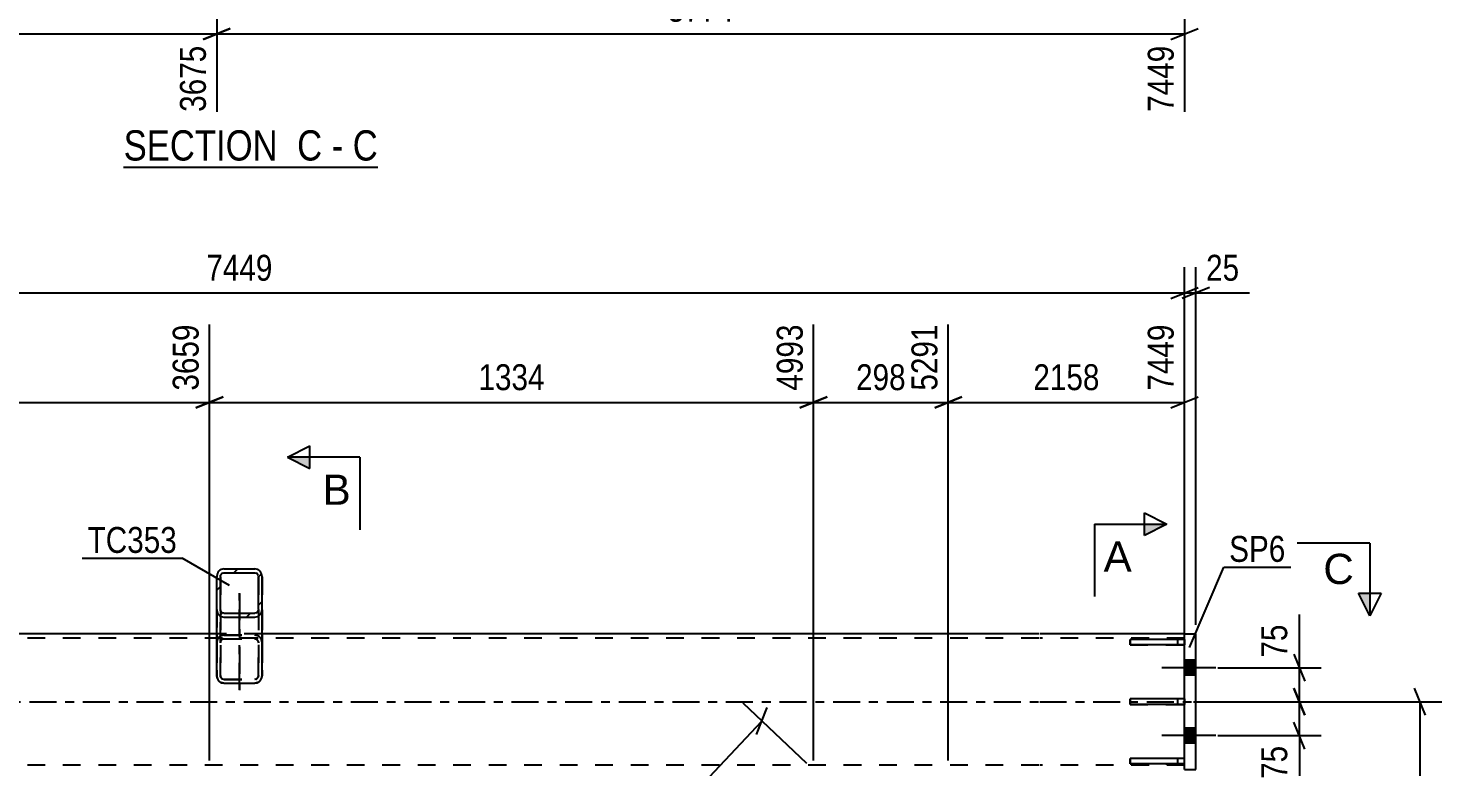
# Model space of a CAD drawing. Header units: millimetres. Extents: x 0 to 841, y 0 to 594.
# Drawn here: x 157.9 to 314, y 360.3 to 441.9 of the extents above; entities that cross this region are included whole.
import ezdxf

# ---------------------------------------------------------------- set-up
doc = ezdxf.new("R2010")
doc.units = ezdxf.units.MM
doc.linetypes.add('DXK_LINE_DOT2', pattern=[3.9198, 1.9599, -1.9599])
doc.linetypes.add('DXK_LINE_DOT3', pattern=[5.9187, 2.979, -0.9799, 0.9799, -0.9799])
doc.styles.add('Arial', font='ARIAL.TTF', dxfattribs={"height": 0.2})
doc.styles.add('Arial Narrow', font='ARIALN.TTF', dxfattribs={"height": 0.2})

# ---------------------------------------------------------------- blocks, each defined once
blk = doc.blocks.new('Unknown-570387635-19 - 1689')
at = {"color": 6, "linetype": 'Continuous'}
blk.add_line((168.44, 426.53), (196.51, 426.53), dxfattribs=at)
at = {"color": 0, "linetype": 'Continuous'}
for points in [[(186.55, 427.28), (186.55, 430.78), (168.44, 430.78), (168.44, 427.28)], [(190.37, 427.28), (190.37, 430.78), (187.6, 430.78), (187.6, 427.28)], [(192.69, 427.28), (192.69, 430.78), (191.42, 430.78), (191.42, 427.28)], [(196.51, 427.28), (196.51, 430.78), (193.74, 430.78), (193.74, 427.28)]]:
    blk.add_wipeout(points, dxfattribs=at)
at = {"color": 7, "linetype": 'Continuous', "style": 'Arial Narrow'}
for s, p in [('SECTION ', (168.44, 427.28)), ('C', (187.6, 427.28)), ('C', (193.74, 427.28)), ('-', (191.42, 427.28))]:
    blk.add_text(s, height=3.34, dxfattribs=at).set_placement(p)
blk = doc.blocks.new('Bolt-570387635-2889 - 2809')
at = {"linetype": 'Continuous'}
for points in [[(285.62, 372.06), (285.62, 370.41), (286.87, 370.41), (286.87, 372.06)], [(285.62, 372.06), (285.62, 370.41), (286.87, 370.41), (286.87, 372.06)], [(285.62, 364.56), (285.62, 362.91), (286.87, 362.91), (286.87, 364.56)], [(285.62, 364.56), (285.62, 362.91), (286.87, 362.91), (286.87, 364.56)]]:
    blk.add_hatch(color=1, dxfattribs=at).paths.add_polyline_path(points)
at = {"color": 1, "linetype": 'Continuous'}
for p, q in [((286.87, 372.06), (285.62, 372.06)), ((286.87, 372.06), (285.62, 372.06)), ((289.07, 371.24), (283.12, 371.24)), ((289.07, 371.24), (283.12, 371.24)), ((286.87, 370.41), (285.62, 370.41)), ((286.87, 370.41), (285.62, 370.41)), ((286.87, 364.56), (285.62, 364.56)), ((286.87, 364.56), (285.62, 364.56)), ((289.07, 363.74), (283.12, 363.74)), ((289.07, 363.74), (283.12, 363.74)), ((286.87, 362.91), (285.62, 362.91)), ((286.87, 362.91), (285.62, 362.91))]:
    blk.add_line(p, q, dxfattribs=at)
blk = doc.blocks.new('Part-570387635-2900 - 2809')
at = {"color": 2, "linetype": 'Continuous'}
for p, q in [((178.72, 374.99), (92.92, 374.99)), ((269.52, 374.99), (183.72, 374.99)), ((285.62, 374.99), (269.62, 374.99))]:
    blk.add_line(p, q, dxfattribs=at)
at = {"color": 7, "linetype": 'DXK_LINE_DOT2'}
for p, q in [((183.72, 374.99), (178.72, 374.99)), ((285.62, 359.99), (285.62, 374.99)), ((269.52, 374.49), (92.92, 374.49)), ((285.62, 374.49), (269.62, 374.49)), ((269.52, 360.49), (92.92, 360.49)), ((285.62, 360.49), (269.62, 360.49))]:
    blk.add_line(p, q, dxfattribs=at)
at = {"color": 7, "linetype": 'DXK_LINE_DOT3'}
for p, q in [((92.92, 367.49), (269.52, 367.49)), ((269.62, 367.49), (295.62, 367.49))]:
    blk.add_line(p, q, dxfattribs=at)
blk = doc.blocks.new('Part-570387635-2835 - 2809')
at = {"color": 7, "linetype": 'DXK_LINE_DOT2'}
for p, q in [((178.72, 374.91), (178.72, 381.27)), ((179.12, 381.27), (179.12, 373.99)), ((183.32, 381.27), (183.32, 373.99)), ((183.72, 381.27), (183.72, 374.91)), ((178.72, 377.65), (178.72, 370.37)), ((179.12, 377.65), (179.12, 370.37)), ((183.32, 377.65), (183.32, 370.37)), ((183.72, 377.65), (183.72, 370.37)), ((178.72, 374.91), (178.72, 370.37)), ((179.52, 374.84), (179.22, 374.78)), ((179.52, 374.84), (182.92, 374.84)), ((183.23, 374.78), (182.92, 374.84)), ((183.72, 374.91), (183.72, 370.37)), ((178.78, 374.32), (178.72, 373.99)), ((179.12, 373.99), (179.15, 374.16)), ((179.12, 370.37), (179.12, 373.99)), ((179.37, 374.39), (179.52, 374.42)), ((179.52, 374.42), (182.92, 374.42)), ((182.92, 374.42), (183.08, 374.39)), ((183.29, 374.16), (183.32, 373.99)), ((183.32, 370.37), (183.32, 373.99)), ((183.72, 373.99), (183.66, 374.32)), ((178.72, 370.37), (178.78, 370.05)), ((179.15, 370.21), (179.12, 370.37)), ((183.32, 370.37), (183.29, 370.21)), ((183.66, 370.05), (183.72, 370.37)), ((179.22, 369.59), (179.52, 369.52)), ((179.52, 369.95), (179.37, 369.98)), ((179.52, 369.95), (182.92, 369.95)), ((179.52, 369.52), (182.92, 369.52)), ((183.08, 369.98), (182.92, 369.95)), ((182.92, 369.52), (183.23, 369.59))]:
    blk.add_line(p, q, dxfattribs=at)
at = {"color": 7, "linetype": 'DXK_LINE_DOT3'}
blk.add_line((181.22, 379.46), (181.22, 368.76), dxfattribs=at)
at = {"color": 7, "linetype": 'DXK_LINE_DOT2'}
for centre, radius, start, end in [((179.56, 374.03), 0.827, 114.3201, 159.2418), ((182.89, 374.03), 0.827, 20.7584, 65.6801), ((179.54, 374.01), 0.414, 114.3201, 159.2418), ((182.91, 374.01), 0.414, 20.7584, 65.6801), ((179.56, 370.34), 0.827, 200.7584, 245.6801), ((179.54, 370.36), 0.414, 200.7584, 245.6801), ((182.91, 370.36), 0.414, 294.3201, 339.2418), ((182.89, 370.34), 0.827, 294.3201, 339.2418)]:
    blk.add_arc(centre, radius, start, end, dxfattribs=at)
blk = doc.blocks.new('Part-570387635-2907 - 2809')
at = {"color": 7, "linetype": 'DXK_LINE_DOT2'}
for p, q in [((285.62, 361.22), (279.62, 361.22)), ((279.62, 361.22), (279.62, 360.62)), ((284.87, 360.62), (284.87, 361.22)), ((285.62, 360.62), (285.62, 361.22)), ((279.62, 360.62), (285.62, 360.62))]:
    blk.add_line(p, q, dxfattribs=at)
blk = doc.blocks.new('Part-570387635-2908 - 2809')
at = {"color": 7, "linetype": 'DXK_LINE_DOT2'}
for p, q in [((285.62, 374.37), (279.62, 374.37)), ((279.62, 374.37), (279.62, 373.77)), ((279.62, 373.77), (285.62, 373.77)), ((284.87, 373.77), (284.87, 374.37)), ((285.62, 373.77), (285.62, 374.37))]:
    blk.add_line(p, q, dxfattribs=at)
blk = doc.blocks.new('Part-570387635-2912 - 2809')
at = {"color": 2, "linetype": 'Continuous'}
for p, q in [((279.62, 367.19), (279.62, 367.79)), ((285.62, 367.79), (279.62, 367.79)), ((285.62, 367.19), (279.62, 367.19)), ((285.62, 367.79), (285.62, 367.19))]:
    blk.add_line(p, q, dxfattribs=at)
at = {"color": 7, "linetype": 'DXK_LINE_DOT2'}
for p, q in [((284.87, 367.19), (284.87, 367.79)), ((285.62, 367.79), (285.62, 367.79)), ((285.62, 367.79), (285.62, 367.79)), ((285.62, 367.19), (285.62, 367.19)), ((285.62, 367.19), (285.62, 367.19))]:
    blk.add_line(p, q, dxfattribs=at)
blk = doc.blocks.new('Part-570387635-2848 - 2809')
at = {"linetype": 'Continuous'}
h = blk.add_hatch(dxfattribs=at)
h.set_pattern_fill('', scale=0.7, style=0, pattern_type=0)
h.set_pattern_definition([(45, (183.6623, 381.6269), (-1.57154, 1.57154), [])])
h.paths.add_polyline_path([(183.72, 381.3), (183.66, 381.63), (183.49, 381.9), (183.23, 382.09), (182.92, 382.15), (179.52, 382.15), (179.22, 382.09), (178.96, 381.9), (178.78, 381.63), (178.72, 381.3), (178.72, 377.68), (178.78, 377.36), (178.96, 377.08), (179.22, 376.9), (179.52, 376.83), (182.92, 376.83), (183.23, 376.9), (183.49, 377.08), (183.66, 377.36), (183.72, 377.68)])
h.paths.add_polyline_path([(183.29, 377.52), (183.21, 377.38), (183.08, 377.29), (182.92, 377.26), (179.52, 377.26), (179.37, 377.29), (179.24, 377.38), (179.15, 377.52), (179.12, 377.68), (179.12, 381.3), (179.15, 381.46), (179.24, 381.6), (179.37, 381.69), (179.52, 381.73), (182.92, 381.73), (183.08, 381.69), (183.21, 381.6), (183.29, 381.46), (183.32, 381.3), (183.32, 377.68)])
at = {"color": 2, "linetype": 'Continuous'}
for p, q in [((178.78, 381.63), (178.72, 381.3)), ((178.72, 377.68), (178.72, 381.3)), ((179.12, 381.3), (179.15, 381.46)), ((179.12, 377.68), (179.12, 381.3)), ((179.52, 382.15), (179.22, 382.09)), ((179.37, 381.69), (179.52, 381.73)), ((179.52, 382.15), (182.92, 382.15)), ((179.52, 381.73), (182.92, 381.73)), ((183.23, 382.09), (182.92, 382.15)), ((182.92, 381.73), (183.08, 381.69)), ((183.29, 381.46), (183.32, 381.3)), ((183.32, 377.68), (183.32, 381.3)), ((183.72, 381.3), (183.66, 381.63)), ((183.72, 377.68), (183.72, 381.3)), ((178.72, 370.4), (178.72, 377.68)), ((178.72, 377.68), (178.78, 377.36)), ((179.15, 377.52), (179.12, 377.68)), ((179.22, 376.9), (179.52, 376.83)), ((179.52, 377.26), (179.37, 377.29)), ((179.52, 377.26), (182.92, 377.26)), ((179.52, 376.83), (182.92, 376.83)), ((183.08, 377.29), (182.92, 377.26)), ((182.92, 376.83), (183.23, 376.9)), ((183.32, 377.68), (183.29, 377.52)), ((183.66, 377.36), (183.72, 377.68)), ((183.72, 370.4), (183.72, 377.68)), ((178.78, 370.08), (178.72, 370.4)), ((183.72, 370.4), (183.66, 370.08)), ((179.52, 369.55), (179.22, 369.62)), ((179.52, 369.55), (182.92, 369.55)), ((183.23, 369.62), (182.92, 369.55))]:
    blk.add_line(p, q, dxfattribs=at)
at = {"color": 7, "linetype": 'DXK_LINE_DOT2'}
for p, q in [((178.72, 374.02), (178.72, 381.3)), ((179.12, 374.02), (179.12, 381.3)), ((183.32, 381.3), (183.32, 374.02)), ((183.72, 374.02), (183.72, 381.3)), ((179.12, 370.4), (179.12, 377.68)), ((183.32, 377.68), (183.32, 370.4)), ((179.22, 374.81), (179.52, 374.87)), ((179.52, 374.87), (182.92, 374.87)), ((182.92, 374.87), (183.23, 374.81)), ((178.72, 374.02), (178.78, 374.35)), ((178.72, 370.4), (178.72, 374.02)), ((179.15, 374.18), (179.12, 374.02)), ((179.12, 370.4), (179.12, 374.02)), ((179.52, 374.45), (179.37, 374.41)), ((179.52, 374.45), (182.92, 374.45)), ((183.08, 374.41), (182.92, 374.45)), ((183.32, 374.02), (183.29, 374.18)), ((183.32, 370.4), (183.32, 374.02)), ((183.66, 374.35), (183.72, 374.02)), ((183.72, 370.4), (183.72, 374.02)), ((179.12, 370.4), (179.15, 370.24)), ((183.29, 370.24), (183.32, 370.4)), ((179.37, 370.01), (179.52, 369.98)), ((179.52, 369.98), (182.92, 369.98)), ((182.92, 369.98), (183.08, 370.01))]:
    blk.add_line(p, q, dxfattribs=at)
at = {"color": 7, "linetype": 'DXK_LINE_DOT3'}
blk.add_line((181.22, 368.79), (181.22, 379.49), dxfattribs=at)
at = {"color": 2, "linetype": 'Continuous'}
for centre, radius, start, end in [((179.56, 381.33), 0.827, 114.3201, 159.2419), ((179.54, 381.32), 0.414, 114.3201, 159.2419), ((182.91, 381.32), 0.414, 20.7584, 65.6801), ((182.89, 381.33), 0.827, 20.7584, 65.6801), ((179.56, 377.65), 0.827, 200.7584, 245.6801), ((179.54, 377.67), 0.414, 200.7584, 245.6801), ((182.91, 377.67), 0.414, 294.3201, 339.2419), ((182.89, 377.65), 0.827, 294.3201, 339.2419), ((179.56, 370.37), 0.827, 200.7584, 245.6801), ((182.89, 370.37), 0.827, 294.3201, 339.2419)]:
    blk.add_arc(centre, radius, start, end, dxfattribs=at)
at = {"color": 7, "linetype": 'DXK_LINE_DOT2'}
for centre, radius, start, end in [((179.56, 374.05), 0.827, 114.3201, 159.2419), ((182.89, 374.05), 0.827, 20.7584, 65.6801), ((179.54, 374.04), 0.414, 114.3201, 159.2419), ((182.91, 374.04), 0.414, 20.7584, 65.6801), ((179.54, 370.39), 0.414, 200.7584, 245.6801), ((182.91, 370.39), 0.414, 294.3201, 339.2419)]:
    blk.add_arc(centre, radius, start, end, dxfattribs=at)
blk = doc.blocks.new('Part-570387635-2909 - 2809')
at = {"color": 7, "linetype": 'DXK_LINE_DOT2'}
for p, q in [((285.62, 367.79), (279.62, 367.79)), ((279.62, 367.79), (279.62, 367.19)), ((279.62, 367.19), (285.62, 367.19)), ((284.87, 367.19), (284.87, 367.79)), ((285.62, 367.19), (285.62, 367.79))]:
    blk.add_line(p, q, dxfattribs=at)
blk = doc.blocks.new('Part-570387635-2910 - 2809')
at = {"color": 2, "linetype": 'Continuous'}
for p, q in [((279.62, 360.62), (279.62, 361.22)), ((285.62, 361.22), (279.62, 361.22)), ((285.62, 360.62), (285.62, 361.22)), ((285.62, 360.62), (279.62, 360.62))]:
    blk.add_line(p, q, dxfattribs=at)
at = {"color": 7, "linetype": 'DXK_LINE_DOT2'}
for p, q in [((284.87, 360.62), (284.87, 361.22)), ((285.62, 361.22), (285.62, 361.22)), ((285.62, 361.22), (285.62, 361.22)), ((285.62, 360.62), (285.62, 360.62)), ((285.62, 360.62), (285.62, 360.62))]:
    blk.add_line(p, q, dxfattribs=at)
blk = doc.blocks.new('Part-570387635-2911 - 2809')
at = {"color": 2, "linetype": 'Continuous'}
for p, q in [((279.62, 373.77), (279.62, 374.37)), ((285.62, 374.37), (279.62, 374.37)), ((285.62, 373.77), (279.62, 373.77)), ((285.62, 374.37), (285.62, 373.77))]:
    blk.add_line(p, q, dxfattribs=at)
at = {"color": 7, "linetype": 'DXK_LINE_DOT2'}
for p, q in [((284.87, 373.77), (284.87, 374.37)), ((285.62, 374.37), (285.62, 374.37)), ((285.62, 374.37), (285.62, 374.37)), ((285.62, 373.77), (285.62, 373.77)), ((285.62, 373.77), (285.62, 373.77))]:
    blk.add_line(p, q, dxfattribs=at)
blk = doc.blocks.new('Part-570387635-2948 - 2809')
at = {"color": 2, "linetype": 'Continuous'}
for p, q in [((285.62, 359.99), (285.62, 374.99)), ((285.62, 374.99), (286.87, 374.99)), ((286.87, 359.99), (286.87, 374.99)), ((285.62, 359.99), (286.87, 359.99))]:
    blk.add_line(p, q, dxfattribs=at)
blk = doc.blocks.new('StraightDimension-570387635-8920 - 1689')
at = {"color": 7, "linetype": 'Continuous'}
for p, q in [((285.62, 474.67), (285.62, 432.66)), ((178.72, 454.1), (178.72, 432.66)), ((180.22, 441.87), (177.22, 440.67)), ((284.12, 440.67), (287.12, 441.87)), ((178.72, 441.27), (285.62, 441.27))]:
    blk.add_line(p, q, dxfattribs=at)
at = {"color": 0}
blk.add_wipeout([(236.43, 442.02), (236.43, 446.22), (227.92, 446.22), (227.92, 442.02)], dxfattribs=at)
at = {"color": 0, "linetype": 'Continuous'}
blk.add_wipeout([(285.02, 440.57), (280.82, 440.57), (280.82, 432.06), (285.02, 432.06)], dxfattribs=at)
at = {"color": 3, "style": 'Arial Narrow'}
blk.add_text('3774', height=2.863, dxfattribs=at).set_placement((228.52, 442.62))
at = {"color": 3, "linetype": 'Continuous', "style": 'Arial Narrow'}
blk.add_text('7449', height=2.863, rotation=90.0002, dxfattribs=at).set_placement((284.42, 432.66))
blk = doc.blocks.new('StraightDimension-570387635-8921 - 1689')
at = {"color": 7, "linetype": 'Continuous'}
for p, q in [((76.82, 474.67), (76.82, 438.15)), ((178.72, 454.1), (178.72, 432.66)), ((78.32, 441.87), (75.32, 440.67)), ((177.22, 440.67), (180.22, 441.87)), ((76.82, 441.27), (178.72, 441.27))]:
    blk.add_line(p, q, dxfattribs=at)
at = {"color": 0}
blk.add_wipeout([(132.03, 442.02), (132.03, 446.22), (123.52, 446.22), (123.52, 442.02)], dxfattribs=at)
at = {"color": 0, "linetype": 'Continuous'}
for points in [[(76.22, 440.57), (72.02, 440.57), (72.02, 437.55), (76.22, 437.55)], [(178.12, 440.57), (173.92, 440.57), (173.92, 432.06), (178.12, 432.06)]]:
    blk.add_wipeout(points, dxfattribs=at)
at = {"color": 3, "style": 'Arial Narrow'}
blk.add_text('3675', height=2.863, dxfattribs=at).set_placement((124.12, 442.62))
at = {"color": 3, "linetype": 'Continuous', "style": 'Arial Narrow'}
for s, height, p in [('0', 2.86, (75.62, 438.15)), ('3675', 2.863, (177.52, 432.66))]:
    blk.add_text(s, height=height, rotation=90.0002, dxfattribs=at).set_placement(p)
blk = doc.blocks.new('StraightDimension-570387635-10302 - 2809')
at = {"color": 7, "linetype": 'Continuous'}
for p, q in [((102.92, 360.99), (102.92, 409.18)), ((177.92, 360.99), (177.92, 409.18)), ((104.42, 401.16), (101.42, 399.96)), ((102.92, 400.56), (177.92, 400.56)), ((176.42, 399.96), (179.42, 401.16))]:
    blk.add_line(p, q, dxfattribs=at)
at = {"color": 0, "linetype": 'Continuous'}
blk.add_wipeout([(177.32, 409.78), (173.12, 409.78), (173.12, 401.26), (177.32, 401.26)], dxfattribs=at)
at = {"color": 0}
blk.add_wipeout([(144.68, 401.31), (144.68, 405.51), (136.17, 405.51), (136.17, 401.31)], dxfattribs=at)
at = {"color": 3, "linetype": 'Continuous', "style": 'Arial Narrow'}
blk.add_text('3659', height=2.863, rotation=90.0002, dxfattribs=at).set_placement((176.72, 401.86))
at = {"color": 3, "style": 'Arial Narrow'}
blk.add_text('1500', height=2.863, dxfattribs=at).set_placement((136.77, 401.91))
blk = doc.blocks.new('StraightDimension-570387635-3145 - 2809')
at = {"color": 7, "linetype": 'Continuous'}
for p, q in [((243.91, 360.67), (236.86, 367.31)), ((178.82, 301.43), (238.93, 365.35)), ((238.34, 363.85), (239.53, 366.86)), ((183.8, 296.75), (176.74, 303.38)), ((179.41, 302.93), (178.23, 299.93))]:
    blk.add_line(p, q, dxfattribs=at)
at = {"color": 0}
blk.add_wipeout([(211.25, 337.01), (208.19, 339.88), (202.35, 333.68), (205.41, 330.8)], dxfattribs=at)
at = {"color": 3, "style": 'Arial Narrow'}
blk.add_text('1755', height=2.863, rotation=46.7591, dxfattribs=at).set_placement((205.39, 331.65))
blk = doc.blocks.new('StraightDimension-570387635-3199 - 2809')
at = {"color": 7, "linetype": 'Continuous'}
for p, q in [((118.54, 360.67), (129.06, 370.57)), ((128.45, 367.94), (125.52, 369.3)), ((126.98, 368.62), (187.1, 304.69)), ((178.65, 296.75), (189.18, 306.65)), ((185.63, 305.37), (188.56, 304.01))]:
    blk.add_line(p, q, dxfattribs=at)
at = {"color": 0}
blk.add_wipeout([(160.5, 334.07), (163.56, 336.95), (157.73, 343.15), (154.67, 340.27)], dxfattribs=at)
at = {"color": 3, "style": 'Arial Narrow'}
blk.add_text('1755', height=2.863, rotation=-46.7591, dxfattribs=at).set_placement((155.52, 340.24))
blk = doc.blocks.new('StraightDimension-570387635-3259 - 2809')
at = {"color": 7, "linetype": 'Continuous'}
for p, q in [((297.71, 368.99), (298.91, 365.99)), ((286.62, 367.49), (300.71, 367.49)), ((298.31, 363.74), (298.31, 367.49)), ((298.91, 362.24), (297.71, 365.24)), ((289.28, 363.74), (300.71, 363.74))]:
    blk.add_line(p, q, dxfattribs=at)
at = {"color": 0}
blk.add_wipeout([(297.56, 363.21), (293.36, 363.21), (293.36, 358.36), (297.56, 358.36)], dxfattribs=at)
at = {"color": 7, "linetype": 'Continuous'}
blk.add_line((298.31, 363.74), (298.31, 357.83), dxfattribs=at)
blk.add_line((298.31, 363.74), (298.31, 357.83), dxfattribs=at)
at = {"color": 3, "style": 'Arial Narrow'}
blk.add_text('75', height=2.863, rotation=90.0002, dxfattribs=at).set_placement((296.96, 358.96))
blk = doc.blocks.new('StraightDimension-570387635-3268 - 2809')
at = {"color": 7, "linetype": 'Continuous'}
for p, q in [((297.71, 372.74), (298.91, 369.74)), ((289.31, 371.24), (300.71, 371.24)), ((298.31, 367.49), (298.31, 371.24)), ((298.91, 365.99), (297.71, 368.99)), ((286.62, 367.49), (300.71, 367.49))]:
    blk.add_line(p, q, dxfattribs=at)
at = {"color": 0}
blk.add_wipeout([(297.56, 376.62), (293.36, 376.62), (293.36, 371.76), (297.56, 371.76)], dxfattribs=at)
at = {"color": 7, "linetype": 'Continuous'}
blk.add_line((298.31, 371.24), (298.31, 377.14), dxfattribs=at)
blk.add_line((298.31, 371.24), (298.31, 377.14), dxfattribs=at)
at = {"color": 3, "style": 'Arial Narrow'}
blk.add_text('75', height=2.863, rotation=90.0002, dxfattribs=at).set_placement((296.96, 372.36))
blk = doc.blocks.new('StraightDimension-570387635-8612 - 2809')
at = {"color": 7, "linetype": 'Continuous'}
for p, q in [((312.23, 365.99), (311.03, 368.99)), ((288, 367.49), (314.03, 367.49)), ((311.63, 207.99), (311.63, 367.49)), ((311.03, 209.49), (312.23, 206.49)), ((286.65, 207.99), (314.03, 207.99))]:
    blk.add_line(p, q, dxfattribs=at)
at = {"color": 0}
blk.add_wipeout([(310.88, 292), (306.68, 292), (306.68, 283.48), (310.88, 283.48)], dxfattribs=at)
at = {"color": 3, "style": 'Arial Narrow'}
blk.add_text('3190', height=2.863, rotation=90.0002, dxfattribs=at).set_placement((310.28, 284.08))
blk = doc.blocks.new('StraightDimension-570387635-8941 - 2809')
at = {"color": 7, "linetype": 'Continuous'}
for p, q in [((285.62, 375.99), (285.62, 415.5)), ((286.87, 375.99), (286.87, 415.5)), ((284.12, 412.05), (287.12, 413.25)), ((288.37, 413.25), (285.37, 412.05)), ((285.62, 412.65), (286.87, 412.65))]:
    blk.add_line(p, q, dxfattribs=at)
at = {"color": 0}
blk.add_wipeout([(292.25, 413.4), (292.25, 417.6), (287.4, 417.6), (287.4, 413.4)], dxfattribs=at)
at = {"color": 7, "linetype": 'Continuous'}
blk.add_line((286.87, 412.65), (292.78, 412.65), dxfattribs=at)
blk.add_line((286.87, 412.65), (292.78, 412.65), dxfattribs=at)
at = {"color": 3, "style": 'Arial Narrow'}
blk.add_text('25', height=2.863, dxfattribs=at).set_placement((288, 414))
blk = doc.blocks.new('StraightDimension-570387635-8942 - 2809')
at = {"color": 7, "linetype": 'Continuous'}
for p, q in [((285.62, 375.99), (285.62, 415.5)), ((76.82, 412.65), (285.62, 412.65)), ((284.12, 412.05), (287.12, 413.25))]:
    blk.add_line(p, q, dxfattribs=at)
at = {"color": 0}
blk.add_wipeout([(185.48, 413.4), (185.48, 417.6), (176.97, 417.6), (176.97, 413.4)], dxfattribs=at)
at = {"color": 3, "style": 'Arial Narrow'}
blk.add_text('7449', height=2.863, dxfattribs=at).set_placement((177.57, 414))
blk = doc.blocks.new('StraightDimension-570387635-10299 - 2809')
at = {"color": 7, "linetype": 'Continuous'}
for p, q in [((259.52, 360.99), (259.52, 409.18)), ((285.62, 360.99), (285.62, 409.18)), ((261.02, 401.16), (258.02, 399.96)), ((259.52, 400.56), (285.62, 400.56)), ((284.12, 399.96), (287.12, 401.16))]:
    blk.add_line(p, q, dxfattribs=at)
at = {"color": 0, "linetype": 'Continuous'}
blk.add_wipeout([(285.02, 409.78), (280.82, 409.78), (280.82, 401.26), (285.02, 401.26)], dxfattribs=at)
at = {"color": 0}
blk.add_wipeout([(276.83, 401.31), (276.83, 405.51), (268.32, 405.51), (268.32, 401.31)], dxfattribs=at)
at = {"color": 3, "linetype": 'Continuous', "style": 'Arial Narrow'}
blk.add_text('7449', height=2.863, rotation=90.0002, dxfattribs=at).set_placement((284.42, 401.86))
at = {"color": 3, "style": 'Arial Narrow'}
blk.add_text('2158', height=2.863, dxfattribs=at).set_placement((268.92, 401.91))
blk = doc.blocks.new('StraightDimension-570387635-10300 - 2809')
at = {"color": 7, "linetype": 'Continuous'}
for p, q in [((244.64, 360.99), (244.64, 409.18)), ((259.52, 360.99), (259.52, 409.18)), ((246.14, 401.16), (243.14, 399.96)), ((244.64, 400.56), (259.52, 400.56)), ((258.02, 399.96), (261.02, 401.16))]:
    blk.add_line(p, q, dxfattribs=at)
at = {"color": 0}
blk.add_wipeout([(255.42, 401.31), (255.42, 405.51), (248.74, 405.51), (248.74, 401.31)], dxfattribs=at)
at = {"color": 0, "linetype": 'Continuous'}
blk.add_wipeout([(258.92, 409.78), (254.72, 409.78), (254.72, 401.26), (258.92, 401.26)], dxfattribs=at)
at = {"color": 3, "linetype": 'Continuous', "style": 'Arial Narrow'}
blk.add_text('5291', height=2.863, rotation=90.0002, dxfattribs=at).set_placement((258.32, 401.86))
at = {"color": 3, "style": 'Arial Narrow'}
blk.add_text('298', height=2.863, dxfattribs=at).set_placement((249.34, 401.91))
blk = doc.blocks.new('StraightDimension-570387635-10301 - 2809')
at = {"color": 7, "linetype": 'Continuous'}
for p, q in [((177.92, 360.99), (177.92, 409.18)), ((244.64, 360.99), (244.64, 409.18)), ((179.42, 401.16), (176.42, 399.96)), ((177.92, 400.56), (244.64, 400.56)), ((243.14, 399.96), (246.14, 401.16))]:
    blk.add_line(p, q, dxfattribs=at)
at = {"color": 0, "linetype": 'Continuous'}
blk.add_wipeout([(244.04, 409.78), (239.84, 409.78), (239.84, 401.26), (244.04, 401.26)], dxfattribs=at)
at = {"color": 0}
blk.add_wipeout([(215.54, 401.31), (215.54, 405.51), (207.03, 405.51), (207.03, 401.31)], dxfattribs=at)
at = {"color": 3, "linetype": 'Continuous', "style": 'Arial Narrow'}
blk.add_text('4993', height=2.863, rotation=90.0002, dxfattribs=at).set_placement((243.44, 401.86))
at = {"color": 3, "style": 'Arial Narrow'}
blk.add_text('1334', height=2.863, dxfattribs=at).set_placement((207.63, 401.91))
blk = doc.blocks.new('Mark-570387635-2944 - 2809')
at = {"color": 0}
blk.add_wipeout([(296.76, 382.94), (296.76, 385.94), (290.55, 385.94), (290.55, 382.94)], dxfattribs=at)
blk.add_wipeout([(296.76, 382.94), (296.76, 385.94), (290.55, 385.94), (290.55, 382.94)], dxfattribs=at)
at = {"color": 30, "linetype": 'Continuous'}
for p, q in [((286.15, 373.46), (289.95, 382.34)), ((289.95, 382.34), (297.36, 382.34))]:
    blk.add_line(p, q, dxfattribs=at)
at = {"color": 3, "style": 'Arial Narrow'}
blk.add_text('SP6', height=2.863, dxfattribs=at).set_placement((290.55, 382.94))
blk = doc.blocks.new('Mark-570387635-2844 - 2809')
at = {"color": 0}
blk.add_wipeout([(174.32, 383.93), (174.32, 386.93), (164.46, 386.93), (164.46, 383.93)], dxfattribs=at)
blk.add_wipeout([(174.32, 383.93), (174.32, 386.93), (164.46, 386.93), (164.46, 383.93)], dxfattribs=at)
at = {"color": 30, "linetype": 'Continuous'}
for p in [(163.86, 383.33), (180.12, 380.33)]:
    blk.add_line(p, (174.92, 383.33), dxfattribs=at)
at = {"color": 3, "style": 'Arial Narrow'}
blk.add_text('TC353', height=2.863, dxfattribs=at).set_placement((164.46, 383.93))
blk = doc.blocks.new('SectionMark-570387635-3567 - 2809')
at = {"linetype": 'Continuous'}
for points in [[(281.18, 385.85), (281.18, 387.1), (283.68, 387.1)], [(281.18, 166.14), (281.18, 167.39), (283.68, 166.14)]]:
    blk.add_hatch(color=6, dxfattribs=at).paths.add_polyline_path(points)
at = {"color": 6, "linetype": 'Continuous'}
for p, q in [((281.18, 385.85), (281.18, 388.35)), ((281.18, 388.35), (283.68, 387.1)), ((275.68, 387.1), (275.68, 379.1)), ((275.68, 387.1), (283.68, 387.1)), ((283.68, 387.1), (281.18, 385.85)), ((275.68, 166.14), (275.68, 174.14)), ((283.68, 166.14), (281.18, 167.39)), ((281.18, 167.39), (281.18, 164.89)), ((275.68, 166.14), (283.68, 166.14)), ((283.68, 166.14), (281.18, 164.89))]:
    blk.add_line(p, q, dxfattribs=at)
at = {"color": 0, "linetype": 'Continuous'}
for points in [[(279.79, 381.85), (279.79, 385.35), (276.68, 385.35), (276.68, 381.85)], [(279.79, 167.89), (279.79, 171.39), (276.68, 171.39), (276.68, 167.89)]]:
    blk.add_wipeout(points, dxfattribs=at)
at = {"color": 3, "linetype": 'Continuous', "style": 'Arial'}
for p in [(276.68, 381.85), (276.68, 167.89)]:
    blk.add_text('A', height=3.34, dxfattribs=at).set_placement(p)
blk = doc.blocks.new('SectionMark-570387635-3569 - 2809')
at = {"linetype": 'Continuous'}
for points in [[(189.02, 394.49), (189.02, 393.24), (186.52, 394.49)], [(189.02, 170.88), (189.02, 169.63), (186.52, 169.63)]]:
    blk.add_hatch(color=6, dxfattribs=at).paths.add_polyline_path(points)
at = {"color": 6, "linetype": 'Continuous'}
for p, q in [((186.52, 394.49), (189.02, 395.74)), ((189.02, 393.24), (189.02, 395.74)), ((194.52, 394.49), (186.52, 394.49)), ((186.52, 394.49), (189.02, 393.24)), ((194.52, 394.49), (194.52, 386.49)), ((194.52, 169.63), (194.52, 177.63)), ((186.52, 169.63), (189.02, 170.88)), ((189.02, 170.88), (189.02, 168.38)), ((194.52, 169.63), (186.52, 169.63)), ((189.02, 168.38), (186.52, 169.63))]:
    blk.add_line(p, q, dxfattribs=at)
at = {"color": 0, "linetype": 'Continuous'}
for points in [[(193.52, 389.24), (193.52, 392.74), (190.41, 392.74), (190.41, 389.24)], [(193.52, 171.38), (193.52, 174.88), (190.41, 174.88), (190.41, 171.38)]]:
    blk.add_wipeout(points, dxfattribs=at)
at = {"color": 3, "linetype": 'Continuous', "style": 'Arial'}
for p in [(190.41, 389.24), (190.41, 171.38)]:
    blk.add_text('B', height=3.34, dxfattribs=at).set_placement(p)
blk = doc.blocks.new('SectionMark-570387635-3571 - 2809')
at = {"linetype": 'Continuous'}
blk.add_hatch(color=6, dxfattribs=at).paths.add_polyline_path([(304.82, 379.49), (306.07, 379.49), (306.07, 376.99)])
at = {"color": 6, "linetype": 'Continuous'}
for p, q in [((306.07, 384.99), (298.07, 384.99)), ((306.07, 384.99), (306.07, 376.99)), ((304.82, 379.49), (307.32, 379.49)), ((306.07, 376.99), (304.82, 379.49)), ((307.32, 379.49), (306.07, 376.99))]:
    blk.add_line(p, q, dxfattribs=at)
at = {"color": 0, "linetype": 'Continuous'}
blk.add_wipeout([(304.32, 380.49), (304.32, 383.99), (300.95, 383.99), (300.95, 380.49)], dxfattribs=at)
at = {"color": 3, "linetype": 'Continuous', "style": 'Arial'}
blk.add_text('C', height=3.34, dxfattribs=at).set_placement((300.95, 380.49))

msp = doc.modelspace()

# ---------------------------------------------------------------- block references
for name in ['StraightDimension-570387635-8920 - 1689', 'Unknown-570387635-19 - 1689', 'Part-570387635-2848 - 2809', 'Part-570387635-2835 - 2809', 'Part-570387635-2900 - 2809', 'Part-570387635-2948 - 2809', 'Part-570387635-2908 - 2809', 'Part-570387635-2911 - 2809', 'Bolt-570387635-2889 - 2809', 'Part-570387635-2912 - 2809', 'Part-570387635-2909 - 2809', 'Part-570387635-2907 - 2809', 'Part-570387635-2910 - 2809']:
    msp.add_blockref(name, (0, 0))

# ---------------------------------------------------------------- next in the draw order: block references
for name in ['StraightDimension-570387635-8921 - 1689', 'StraightDimension-570387635-10302 - 2809', 'StraightDimension-570387635-3259 - 2809']:
    msp.add_blockref(name, (0, 0))

# ---------------------------------------------------------------- next in the draw order: block references
for name in ['StraightDimension-570387635-3268 - 2809', 'StraightDimension-570387635-3145 - 2809']:
    msp.add_blockref(name, (0, 0))

# ---------------------------------------------------------------- next in the draw order: block references
for name in ['StraightDimension-570387635-8941 - 2809', 'StraightDimension-570387635-3199 - 2809', 'StraightDimension-570387635-8612 - 2809']:
    msp.add_blockref(name, (0, 0))

# ---------------------------------------------------------------- next in the draw order: block references
msp.add_blockref('StraightDimension-570387635-8942 - 2809', (0, 0))

# ---------------------------------------------------------------- next in the draw order: block references
msp.add_blockref('StraightDimension-570387635-10299 - 2809', (0, 0))

# ---------------------------------------------------------------- next in the draw order: block references
for name in ['StraightDimension-570387635-10300 - 2809', 'SectionMark-570387635-3567 - 2809', 'Mark-570387635-2944 - 2809']:
    msp.add_blockref(name, (0, 0))

# ---------------------------------------------------------------- next in the draw order: block references
msp.add_blockref('StraightDimension-570387635-10301 - 2809', (0, 0))

# ---------------------------------------------------------------- next in the draw order: block references
for name in ['SectionMark-570387635-3569 - 2809', 'Mark-570387635-2844 - 2809']:
    msp.add_blockref(name, (0, 0))

# ---------------------------------------------------------------- next in the draw order: block references
msp.add_blockref('SectionMark-570387635-3571 - 2809', (0, 0))

doc.saveas('drawing.dxf')
